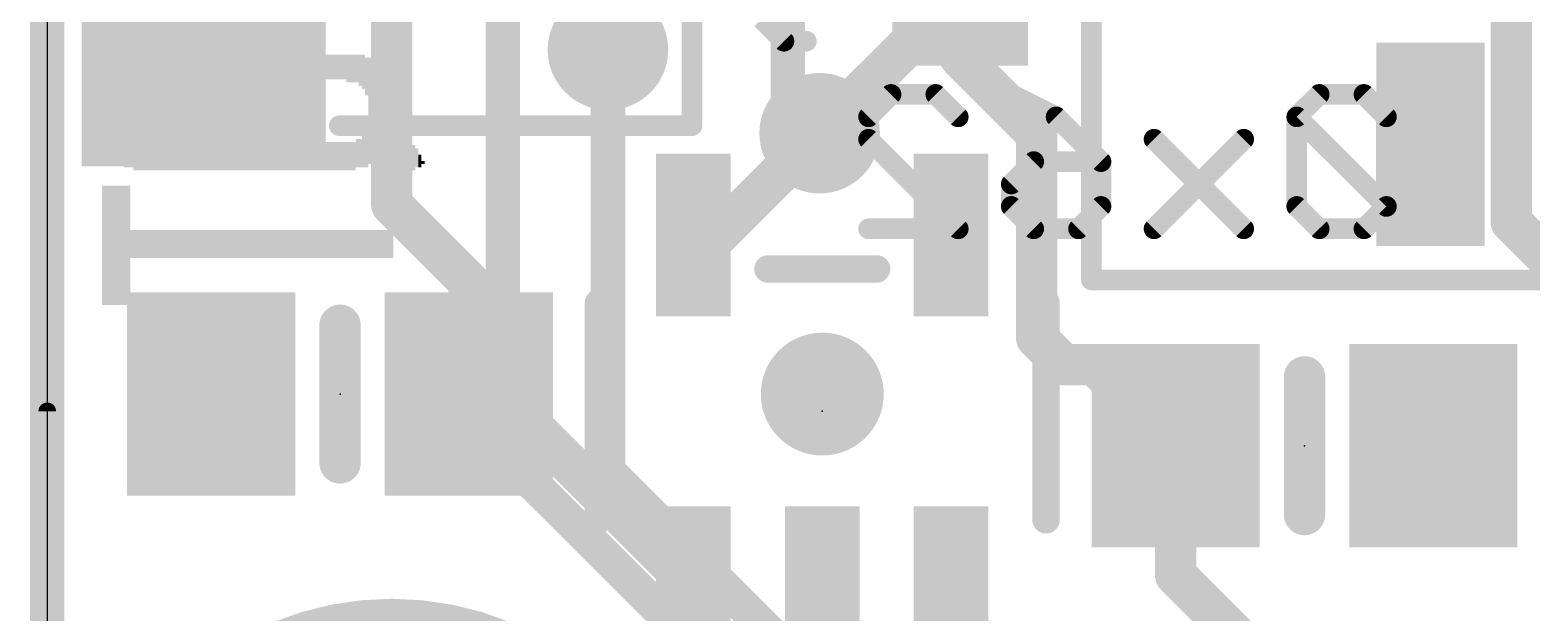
# Model space of a CAD drawing. Extents: x -0.1 to 34.1, y -8.2 to 23.
# Drawn here: x -0.13 to 10.95, y 4.74 to 9.04 of the extents above; entities that cross this region are included whole.
import ezdxf

# ---------------------------------------------------------------- set-up
doc = ezdxf.new("R2010")
doc.units = 0
for name, color, linetype in [('1', 12, 'CONTINUOUS'), ('16', 5, 'CONTINUOUS'), ('18', 110, 'CONTINUOUS'), ('20', 53, 'CONTINUOUS'), ('21', 40, 'CONTINUOUS'), ('22', 6, 'CONTINUOUS'), ('23', 40, 'CONTINUOUS'), ('47', 253, 'CONTINUOUS')]:
    doc.layers.add(name, color=color, linetype=linetype)

# ---------------------------------------------------------------- blocks, each defined once
blk = doc.blocks.new('RECT')
blk.add_solid([(-0.5, -0.5), (0.5, -0.5), (-0.5, 0.5), (0.5, 0.5)])
blk = doc.blocks.new('ROUNDV')
at = {"const_width": 0.5}
blk.add_lwpolyline([(0, -0.25, 1), (0, 0.25, 1), (0, -0.25)], format="xyb", dxfattribs=at)

msp = doc.modelspace()

# ---------------------------------------------------------------- linework, layer by layer
at = {"layer": '1'}
for points, const_width in [([(0, 0), (0, 22.86)], 0.254), ([(2.54, 7.747), (2.54, 10.795)], 0.3048), ([(5.054, 9.93), (4.1345, 9.0105)], 0.254), ([(6.731, 9.31), (5.6955, 8.2745)], 0.3048), ([(6.731, 8.835), (6.731, 9.31)], 0.3048), ([(4.1345, 9.0105), (4.1345, 8.89)], 0.254), ([(7.2956, 8.2704), (6.731, 8.835)], 0.3048), ([(5.6955, 8.2745), (4.9441, 7.5231)], 0.3048), ([(7.2956, 6.7649), (7.2956, 8.2704)], 0.3048), ([(3.109, 7.178), (2.54, 7.747)], 0.3048), ([(4.9441, 7.5231), (4.765, 7.5231)], 0.3048), ([(3.109, 6.35), (3.109, 7.178)], 0.3048), ([(7.493, 6.5675), (7.2956, 6.7649)], 0.3048), ([(7.7225, 6.5675), (7.493, 6.5675)], 0.3048), ([(8.321, 5.969), (7.7225, 6.5675)], 0.3048), ([(3.109, 6.35), (3.3379, 6.35)], 0.3048), ([(3.3379, 6.35), (4.765, 4.9229)], 0.3048), ([(8.321, 5.014), (8.321, 5.969)], 0.3048), ([(10.16, 3.175), (8.321, 5.014)], 0.3048), ([(4.765, 4.2926), (4.765, 4.9229)], 0.3048), ([(6.665, 4.9229), (6.665, 3.495)], 0.3048)]:
    msp.add_lwpolyline(points, dxfattribs=dict(at, const_width=const_width))
for points, const_width in [([(4.198, 9.0105, 1), (4.071, 9.0105)], 0.127), ([(4.0896, 9.0554, 1), (4.1794, 8.9656)], 0.127), ([(6.7849, 8.8889, 1), (6.6771, 8.7811)], 0.1524), ([(4.071, 8.89, 1), (4.198, 8.89)], 0.127), ([(6.6548, 8.835, 1), (6.8072, 8.835)], 0.1524), ([(5.7494, 8.2206, 1), (5.6416, 8.3284)], 0.1524), ([(7.3718, 8.2704, 1), (7.2194, 8.2704)], 0.1524), ([(5.6416, 8.3284, 1), (5.7494, 8.2206)], 0.1524), ([(7.2417, 8.2165, 1), (7.3495, 8.3243)], 0.1524), ([(2.5939, 7.8009, 1), (2.4861, 7.6931)], 0.1524), ([(2.4638, 7.747, 1), (2.6162, 7.747)], 0.1524), ([(4.765, 7.5993, 1), (4.765, 7.4469)], 0.1524), ([(4.8902, 7.577, 1), (4.998, 7.4692)], 0.1524), ([(4.9441, 7.4469, 1), (4.9441, 7.5993)], 0.1524), ([(3.1852, 7.178, 1), (3.0328, 7.178)], 0.1524), ([(3.0551, 7.1241, 1), (3.1629, 7.2319)], 0.1524), ([(7.3495, 6.8188, 1), (7.2417, 6.711)], 0.1524), ([(7.2194, 6.7649, 1), (7.3718, 6.7649)], 0.1524), ([(7.493, 6.6437, 1), (7.493, 6.4913)], 0.1524), ([(7.4391, 6.5136, 1), (7.5469, 6.6214)], 0.1524), ([(7.7764, 6.6214, 1), (7.6686, 6.5136)], 0.1524), ([(7.7225, 6.4913, 1), (7.7225, 6.6437)], 0.1524), ([(3.109, 6.4262, 1), (3.109, 6.2738)], 0.1524), ([(3.0328, 6.35, 1), (3.1852, 6.35)], 0.1524), ([(3.3918, 6.4039, 1), (3.284, 6.2961)], 0.1524), ([(3.3379, 6.2738, 1), (3.3379, 6.4262)], 0.1524), ([(8.3972, 5.969, 1), (8.2448, 5.969)], 0.1524), ([(8.2671, 5.9151, 1), (8.3749, 6.0229)], 0.1524), ([(8.3749, 5.0679, 1), (8.2671, 4.9601)], 0.1524), ([(4.8412, 4.9229, 1), (4.6888, 4.9229)], 0.1524), ([(4.7111, 4.869, 1), (4.8189, 4.9768)], 0.1524), ([(6.7412, 4.9229, 1), (6.5888, 4.9229)], 0.1524), ([(8.2448, 5.014, 1), (8.3972, 5.014)], 0.1524)]:
    msp.add_lwpolyline(points, format="xyb", dxfattribs=dict(at, const_width=const_width))
at = {"layer": '16'}
for points, const_width in [([(0, 0), (0, 22.86)], 0.254), ([(10.795, 7.62), (10.795, 17.272)], 0.3048), ([(5.461, 13.1353), (5.461, 8.509)], 0.254), ([(3.3598, 10.4832), (3.3598, 5.9112)], 0.254), ([(4.1345, 8.89), (4.1345, 5.7831)], 0.254), ([(5.461, 8.509), (5.6955, 8.2745)], 0.254), ([(11.684, 6.731), (10.795, 7.62)], 0.3048), ([(3.3598, 5.9112), (5.207, 4.064)], 0.254), ([(4.1345, 5.7831), (5.6642, 4.2534)], 0.254)]:
    msp.add_lwpolyline(points, dxfattribs=dict(at, const_width=const_width))
for points, const_width in [([(4.198, 8.89, 1), (4.071, 8.89)], 0.127), ([(5.5059, 8.5539, 1), (5.4161, 8.4641)], 0.127), ([(5.3975, 8.509, 1), (5.5245, 8.509)], 0.127), ([(5.6506, 8.2296, 1), (5.7404, 8.3194)], 0.127), ([(10.8489, 7.6739, 1), (10.7411, 7.5661)], 0.1524), ([(10.7188, 7.62, 1), (10.8712, 7.62)], 0.1524), ([(3.4047, 5.9561, 1), (3.3149, 5.8663)], 0.127), ([(3.2963, 5.9112, 1), (3.4233, 5.9112)], 0.127), ([(4.1794, 5.828, 1), (4.0896, 5.7382)], 0.127), ([(4.071, 5.7831, 1), (4.198, 5.7831)], 0.127)]:
    msp.add_lwpolyline(points, format="xyb", dxfattribs=dict(at, const_width=const_width))
at = {"layer": '20'}
msp.add_line((0, 20.32), (0, 2.54), dxfattribs=at)
at = {"layer": '21'}
for points, const_width in [([(7.7, 7.192), (7.7, 17.192)], 0.1524), ([(4.754, 9.53), (4.754, 8.33)], 0.1524), ([(4.754, 8.33), (2.154, 8.33)], 0.1524), ([(5.315, 7.273), (6.115, 7.273)], 0.2032), ([(17.7, 7.192), (7.7, 7.192)], 0.1524), ([(4.065, 7.023), (4.065, 5.423)], 0.2032), ([(7.365, 7.023), (7.365, 5.423)], 0.2032), ([(2.159, 5.842), (2.159, 6.858)], 0.3048), ([(9.271, 6.477), (9.271, 5.461)], 0.3048)]:
    msp.add_lwpolyline(points, dxfattribs=dict(at, const_width=const_width))
for points, const_width in [([(2.154, 8.3681, 1), (2.154, 8.2919)], 0.0762), ([(4.7159, 8.33, 1), (4.7921, 8.33)], 0.0762), ([(4.754, 8.2919, 1), (4.754, 8.3681)], 0.0762), ([(5.315, 7.3238, 1), (5.315, 7.2222)], 0.1016), ([(6.115, 7.2222, 1), (6.115, 7.3238)], 0.1016), ([(7.7, 7.2301, 1), (7.7, 7.1539)], 0.0762), ([(7.6619, 7.192, 1), (7.7381, 7.192)], 0.0762), ([(4.1158, 7.023, 1), (4.0142, 7.023)], 0.1016), ([(7.4158, 7.023, 1), (7.3142, 7.023)], 0.1016), ([(2.2352, 6.858, 1), (2.0828, 6.858)], 0.1524), ([(9.3472, 6.477, 1), (9.1948, 6.477)], 0.1524), ([(2.0828, 5.842, 1), (2.2352, 5.842)], 0.1524), ([(4.0142, 5.423, 1), (4.1158, 5.423)], 0.1016), ([(7.3142, 5.423, 1), (7.4158, 5.423)], 0.1016), ([(9.1948, 5.461, 1), (9.3472, 5.461)], 0.1524), ([(2.54, 0.34, 1), (2.54, 4.74, 1), (2.54, 0.34)], 0.2)]:
    msp.add_lwpolyline(points, format="xyb", dxfattribs=dict(at, const_width=const_width))
at = {"layer": '22', "const_width": 0.1524}
for points in [[(5.2671, 9.1185), (5.4323, 8.9532)], [(5.4323, 8.9532), (5.5976, 8.9532)], [(6.0564, 8.3954), (6.2217, 8.5606)], [(6.2217, 8.5606), (6.5522, 8.5606)], [(6.5522, 8.5606), (6.7174, 8.3954)], [(7.1089, 8.5606), (7.4394, 8.3954)], [(9.3791, 8.5606), (9.2138, 8.3954)], [(9.7095, 8.5606), (9.3791, 8.5606)], [(9.8748, 8.3954), (9.7095, 8.5606)], [(6.0564, 8.2302), (6.0564, 8.3954)], [(7.4394, 8.3954), (7.7699, 8.0649)], [(9.2138, 8.3954), (9.2138, 7.7344)], [(9.8748, 7.7344), (9.2138, 8.3954)], [(9.8748, 7.7344), (9.8748, 8.3954)], [(6.7174, 7.5692), (6.0564, 8.2302)], [(8.8223, 8.2302), (8.1614, 7.5692)], [(8.8223, 7.5692), (8.1614, 8.2302)], [(7.1089, 7.8997), (7.2741, 8.0649)], [(7.2741, 8.0649), (7.7699, 8.0649)], [(7.7699, 8.0649), (7.7699, 7.7344)], [(7.1089, 7.7344), (7.1089, 7.8997)], [(7.2741, 7.5692), (7.1089, 7.7344)], [(7.7699, 7.7344), (7.6046, 7.5692)], [(9.2138, 7.7344), (9.3791, 7.5692)], [(9.7095, 7.5692), (9.8748, 7.7344)], [(6.0564, 7.5692), (6.7174, 7.5692)], [(7.6046, 7.5692), (7.2741, 7.5692)], [(9.3791, 7.5692), (9.7095, 7.5692)]]:
    msp.add_lwpolyline(points, dxfattribs=at)
at = {"layer": '22', "const_width": 0.0762}
for points in [[(5.4323, 8.9913, 1), (5.4323, 8.9151)], [(5.4054, 8.9263, 1), (5.4593, 8.9802)], [(5.5976, 8.9151, 1), (5.5976, 8.9913)], [(6.2217, 8.5987, 1), (6.2217, 8.5225)], [(6.2486, 8.5337, 1), (6.1947, 8.5876)], [(6.5791, 8.5876, 1), (6.5252, 8.5337)], [(6.5522, 8.5225, 1), (6.5522, 8.5987)], [(7.1259, 8.5947, 1), (7.0919, 8.5266)], [(9.3791, 8.5987, 1), (9.3791, 8.5225)], [(9.406, 8.5337, 1), (9.3521, 8.5876)], [(9.7365, 8.5876, 1), (9.6826, 8.5337)], [(9.7095, 8.5225, 1), (9.7095, 8.5987)], [(6.0945, 8.3954, 1), (6.0183, 8.3954)], [(6.0295, 8.4223, 1), (6.0834, 8.3685)], [(6.6905, 8.3685, 1), (6.7443, 8.4223)], [(7.4663, 8.4223, 1), (7.4124, 8.3685)], [(7.4223, 8.3613, 1), (7.4564, 8.4295)], [(9.2519, 8.3954, 1), (9.1757, 8.3954)], [(9.2408, 8.4223, 1), (9.1869, 8.3685)], [(9.1869, 8.4223, 1), (9.2408, 8.3685)], [(9.9129, 8.3954, 1), (9.8367, 8.3954)], [(9.8478, 8.3685, 1), (9.9017, 8.4223)], [(6.0834, 8.2571, 1), (6.0295, 8.2032)], [(8.1883, 8.2571, 1), (8.1344, 8.2032)], [(8.8493, 8.2032, 1), (8.7954, 8.2571)], [(6.0183, 8.2302, 1), (6.0945, 8.2302)], [(7.2741, 8.103, 1), (7.2741, 8.0268)], [(7.3011, 8.038, 1), (7.2472, 8.0919)], [(7.808, 8.0649, 1), (7.7318, 8.0649)], [(7.7429, 8.038, 1), (7.7968, 8.0919)], [(7.7699, 8.0268, 1), (7.7699, 8.103)], [(7.147, 7.8997, 1), (7.0708, 7.8997)], [(7.0819, 7.9266, 1), (7.1358, 7.8727)], [(7.1358, 7.7614, 1), (7.0819, 7.7075)], [(7.0708, 7.7344, 1), (7.147, 7.7344)], [(7.7318, 7.7344, 1), (7.808, 7.7344)], [(7.7968, 7.7075, 1), (7.7429, 7.7614)], [(9.2408, 7.7614, 1), (9.1869, 7.7075)], [(9.1757, 7.7344, 1), (9.2519, 7.7344)], [(9.8367, 7.7344, 1), (9.9129, 7.7344)], [(9.9017, 7.7075, 1), (9.8478, 7.7614)], [(9.8478, 7.7075, 1), (9.9017, 7.7614)], [(6.0564, 7.6073, 1), (6.0564, 7.5311)], [(6.7174, 7.5311, 1), (6.7174, 7.6073)], [(7.2741, 7.6073, 1), (7.2741, 7.5311)], [(7.6046, 7.5311, 1), (7.6046, 7.6073)], [(9.3791, 7.6073, 1), (9.3791, 7.5311)], [(9.7095, 7.5311, 1), (9.7095, 7.6073)], [(6.6905, 7.5423, 1), (6.7443, 7.5961)], [(7.2472, 7.5423, 1), (7.3011, 7.5961)], [(7.5777, 7.5961, 1), (7.6316, 7.5423)], [(8.1344, 7.5961, 1), (8.1883, 7.5423)], [(8.7954, 7.5423, 1), (8.8493, 7.5961)], [(9.3521, 7.5423, 1), (9.406, 7.5961)], [(9.6826, 7.5961, 1), (9.7365, 7.5423)]]:
    msp.add_lwpolyline(points, format="xyb", dxfattribs=at)
at = {"layer": '23'}
for p in [(2.159, 6.35), (5.715, 6.223), (9.271, 5.969)]:
    msp.add_point(p, dxfattribs=at)
at = {"layer": '47', "const_width": 0.13}
msp.add_lwpolyline([(0, 6.223), (0, -8.173)], dxfattribs=at)
at = {"layer": '47', "const_width": 0.065}
msp.add_lwpolyline([(0.0325, 6.223, 1), (-0.0325, 6.223)], format="xyb", dxfattribs=at)

# ---------------------------------------------------------------- block references
at = {"layer": '1', "xscale": 1.075, "rotation": 90}
msp.add_blockref('RECT', (6.731, 9.31), dxfattribs=at)
at = {"layer": '1'}
for p, xscale, yscale in [((1.154, 8.63), 1.8, 1.2), ((10.2, 8.192), 0.8, 1.5), ((4.765, 7.5231), 0.55, 1.2), ((6.665, 7.5231), 0.55, 1.2), ((8.321, 5.969), 1.24, 1.5), ((10.221, 5.969), 1.24, 1.5), ((4.765, 4.9229), 0.55, 1.2), ((5.715, 4.9229), 0.55, 1.2), ((6.665, 4.9229), 0.55, 1.2)]:
    msp.add_blockref('RECT', p, dxfattribs=dict(at, xscale=xscale, yscale=yscale))
at = {"layer": '1', "xscale": 1.24, "yscale": 1.5, "rotation": 180}
for p in [(1.209, 6.35), (3.109, 6.35)]:
    msp.add_blockref('RECT', p, dxfattribs=at)
at = {"layer": '18'}
for p, xscale, yscale in [((4.1345, 8.89), 0.889, 0.889), ((4.1345, 8.89), 0.889, 0.889), ((5.6955, 8.2745), 0.889, 0.889), ((5.6955, 8.2745), 0.889, 0.889), ((5.715, 6.35), 0.9064, 0.9064), ((5.715, 6.35), 0.9064, 0.9064)]:
    msp.add_blockref('ROUNDV', p, dxfattribs=dict(at, xscale=xscale, yscale=yscale))
at = {"layer": '22', "rotation": 270}
for p, xscale, yscale in [((0.485, 8.4277), 0.6706, 0.0231), ((0.508, 8.4277), 0.7163, 0.0229), ((0.531, 8.4277), 0.762, 0.0231), ((0.5541, 8.4277), 0.762, 0.0231), ((0.5772, 8.4277), 0.8077, 0.0231), ((0.6003, 8.6932), 0.2769, 0.0231), ((0.6234, 8.7274), 0.254, 0.0231), ((0.6466, 8.7389), 0.2311, 0.0231), ((0.6697, 8.7516), 0.2057, 0.0231), ((0.6928, 8.7516), 0.2057, 0.0231), ((0.7159, 8.7516), 0.2057, 0.0231), ((0.739, 8.7516), 0.2057, 0.0231), ((0.762, 8.7516), 0.2057, 0.0229), ((0.785, 8.763), 0.1829, 0.0231), ((0.8081, 8.763), 0.1829, 0.0231), ((0.8312, 8.763), 0.1829, 0.0231), ((0.8543, 8.763), 0.1829, 0.0231), ((0.8774, 8.763), 0.1829, 0.0231), ((0.9006, 8.763), 0.1829, 0.0231), ((0.9237, 8.763), 0.1829, 0.0231), ((0.9468, 8.763), 0.1829, 0.0231), ((0.9699, 8.763), 0.1829, 0.0231), ((0.993, 8.763), 0.1829, 0.0231), ((1.016, 8.763), 0.1829, 0.0229), ((1.039, 8.763), 0.1829, 0.0231), ((1.0621, 8.763), 0.1829, 0.0231), ((1.0852, 8.763), 0.1829, 0.0231), ((1.1083, 8.763), 0.1829, 0.0231), ((1.1314, 8.763), 0.1829, 0.0231), ((1.1546, 8.763), 0.1829, 0.0231), ((1.1777, 8.763), 0.1829, 0.0231), ((1.2008, 8.763), 0.1829, 0.0231), ((1.2239, 8.763), 0.1829, 0.0231), ((1.247, 8.763), 0.1829, 0.0231), ((1.27, 8.763), 0.1829, 0.0229), ((1.293, 8.763), 0.1829, 0.0231), ((1.3161, 8.763), 0.1829, 0.0231), ((1.3392, 8.763), 0.1829, 0.0231), ((1.3623, 8.763), 0.1829, 0.0231), ((1.3854, 8.763), 0.1829, 0.0231), ((1.4086, 8.763), 0.1829, 0.0231), ((1.4317, 8.763), 0.1829, 0.0231), ((1.4548, 8.763), 0.1829, 0.0231), ((1.4779, 8.763), 0.1829, 0.0231), ((1.501, 8.763), 0.1829, 0.0231), ((1.524, 8.763), 0.1829, 0.0229), ((1.547, 8.763), 0.1829, 0.0231), ((1.5701, 8.763), 0.1829, 0.0231), ((1.5932, 8.763), 0.1829, 0.0231), ((1.6163, 8.763), 0.1829, 0.0231), ((1.6394, 8.763), 0.1829, 0.0231), ((1.6626, 8.763), 0.1829, 0.0231), ((1.6857, 8.763), 0.1829, 0.0231), ((1.7088, 8.763), 0.1829, 0.0231), ((1.7319, 8.763), 0.1829, 0.0231), ((1.755, 8.763), 0.1829, 0.0231), ((1.778, 8.763), 0.1829, 0.0229), ((1.801, 8.763), 0.1829, 0.0231), ((1.8241, 8.763), 0.1829, 0.0231), ((1.8472, 8.763), 0.1829, 0.0231), ((1.8703, 8.763), 0.1829, 0.0231), ((1.8934, 8.763), 0.1829, 0.0231), ((1.9166, 8.763), 0.1829, 0.0231), ((1.9397, 8.763), 0.1829, 0.0231), ((1.9628, 8.763), 0.1829, 0.0231), ((1.9859, 8.763), 0.1829, 0.0231), ((2.009, 8.763), 0.1829, 0.0231), ((2.032, 8.763), 0.1829, 0.0229), ((2.055, 8.763), 0.1829, 0.0231), ((2.0781, 8.763), 0.1829, 0.0231), ((2.1012, 8.763), 0.1829, 0.0231), ((2.1243, 8.763), 0.1829, 0.0231), ((2.1474, 8.763), 0.1829, 0.0231), ((2.1706, 8.763), 0.1829, 0.0231), ((2.1937, 8.763), 0.1829, 0.0231), ((2.2168, 8.7516), 0.2057, 0.0231), ((2.2399, 8.7516), 0.2057, 0.0231), ((2.263, 8.7516), 0.2057, 0.0231), ((2.286, 8.7516), 0.2057, 0.0229), ((2.309, 8.7389), 0.2311, 0.0231), ((2.3321, 8.7274), 0.254, 0.0231), ((2.3552, 8.6932), 0.2769, 0.0231), ((2.3783, 8.4391), 0.7849, 0.0231), ((2.4014, 8.4506), 0.762, 0.0231), ((2.4246, 8.4391), 0.7391, 0.0231), ((2.4477, 8.4391), 0.6934, 0.0231), ((2.4708, 8.4391), 0.6477, 0.0231), ((0.4157, 8.429), 0.4394, 0.0231), ((0.4388, 8.4404), 0.5537, 0.0231), ((0.4619, 8.4277), 0.6248, 0.0231), ((2.4939, 8.4519), 0.5766, 0.0231), ((2.517, 8.4404), 0.5537, 0.0231), ((2.54, 8.382), 0.5334, 0.0229), ((2.563, 8.3007), 0.4623, 0.0231), ((2.5861, 8.1979), 0.3937, 0.0231), ((2.6092, 8.1509), 0.3912, 0.0231), ((0.6003, 8.1623), 0.2769, 0.0231), ((0.6234, 8.1394), 0.2311, 0.0231), ((0.6466, 8.1166), 0.2311, 0.0231), ((0.6697, 8.1166), 0.2311, 0.0231), ((0.6928, 8.1051), 0.2083, 0.0231), ((0.7159, 8.1051), 0.2083, 0.0231), ((0.739, 8.1051), 0.2083, 0.0231), ((0.762, 8.1051), 0.2083, 0.0229), ((0.785, 8.1051), 0.2083, 0.0231), ((0.8081, 8.1051), 0.2083, 0.0231), ((0.8312, 8.1051), 0.2083, 0.0231), ((0.8543, 8.1051), 0.2083, 0.0231), ((0.8774, 8.1051), 0.2083, 0.0231), ((0.9006, 8.1051), 0.2083, 0.0231), ((0.9237, 8.1051), 0.2083, 0.0231), ((0.9468, 8.1051), 0.2083, 0.0231), ((0.9699, 8.1051), 0.2083, 0.0231), ((0.993, 8.1051), 0.2083, 0.0231), ((1.016, 8.1051), 0.2083, 0.0229), ((1.039, 8.1051), 0.2083, 0.0231), ((1.0621, 8.1051), 0.2083, 0.0231), ((1.0852, 8.1051), 0.2083, 0.0231), ((1.1083, 8.1051), 0.2083, 0.0231), ((1.1314, 8.1051), 0.2083, 0.0231), ((1.1546, 8.1051), 0.2083, 0.0231), ((1.1777, 8.1051), 0.2083, 0.0231), ((1.2008, 8.1051), 0.2083, 0.0231), ((1.2239, 8.1051), 0.2083, 0.0231), ((1.247, 8.1051), 0.2083, 0.0231), ((1.27, 8.1051), 0.2083, 0.0229), ((1.293, 8.1051), 0.2083, 0.0231), ((1.3161, 8.1051), 0.2083, 0.0231), ((1.3392, 8.1051), 0.2083, 0.0231), ((1.3623, 8.1051), 0.2083, 0.0231), ((1.3854, 8.1051), 0.2083, 0.0231), ((1.4086, 8.1051), 0.2083, 0.0231), ((1.4317, 8.1051), 0.2083, 0.0231), ((1.4548, 8.1051), 0.2083, 0.0231), ((1.4779, 8.1051), 0.2083, 0.0231), ((1.501, 8.1051), 0.2083, 0.0231), ((1.524, 8.1051), 0.2083, 0.0229), ((1.547, 8.1051), 0.2083, 0.0231), ((1.5701, 8.1051), 0.2083, 0.0231), ((1.5932, 8.1051), 0.2083, 0.0231), ((1.6163, 8.1051), 0.2083, 0.0231), ((1.6394, 8.1051), 0.2083, 0.0231), ((1.6626, 8.1051), 0.2083, 0.0231), ((1.6857, 8.1051), 0.2083, 0.0231), ((1.7088, 8.1051), 0.2083, 0.0231), ((1.7319, 8.1051), 0.2083, 0.0231), ((1.755, 8.1051), 0.2083, 0.0231), ((1.778, 8.1051), 0.2083, 0.0229), ((1.801, 8.1051), 0.2083, 0.0231), ((1.8241, 8.1051), 0.2083, 0.0231), ((1.8472, 8.1051), 0.2083, 0.0231), ((1.8703, 8.1051), 0.2083, 0.0231), ((1.8934, 8.1051), 0.2083, 0.0231), ((1.9166, 8.1051), 0.2083, 0.0231), ((1.9397, 8.1051), 0.2083, 0.0231), ((1.9628, 8.1051), 0.2083, 0.0231), ((1.9859, 8.1051), 0.2083, 0.0231), ((2.009, 8.1051), 0.2083, 0.0231), ((2.032, 8.1051), 0.2083, 0.0229), ((2.055, 8.1051), 0.2083, 0.0231), ((2.0781, 8.1051), 0.2083, 0.0231), ((2.1012, 8.1051), 0.2083, 0.0231), ((2.1243, 8.1051), 0.2083, 0.0231), ((2.1474, 8.1051), 0.2083, 0.0231), ((2.1706, 8.1051), 0.2083, 0.0231), ((2.1937, 8.1051), 0.2083, 0.0231), ((2.2168, 8.1051), 0.2083, 0.0231), ((2.2399, 8.1051), 0.2083, 0.0231), ((2.263, 8.1051), 0.2083, 0.0231), ((2.286, 8.128), 0.2083, 0.0229), ((2.309, 8.128), 0.2083, 0.0231), ((2.3321, 8.1394), 0.2311, 0.0231), ((2.3552, 8.1623), 0.2769, 0.0231), ((2.6323, 8.128), 0.3454, 0.0231), ((2.6554, 8.128), 0.2997, 0.0231), ((2.6786, 8.1051), 0.254, 0.0231), ((2.7017, 8.0937), 0.1854, 0.0231), ((2.7248, 8.0937), 0.1397, 0.0231), ((2.7479, 8.0696), 0.0914, 0.0231), ((2.771, 8.0582), 0.0229, 0.0231), ((0.4157, 7.4473), 0.8788, 0.0231), ((0.4388, 7.4473), 0.8788, 0.0231), ((0.4619, 7.4473), 0.8788, 0.0231), ((0.485, 7.4473), 0.8788, 0.0231), ((0.508, 7.4473), 0.8788, 0.0229), ((0.531, 7.4473), 0.8788, 0.0231), ((0.5541, 7.4473), 0.8788, 0.0231), ((0.5772, 7.4473), 0.8788, 0.0231), ((0.6003, 7.4473), 0.8788, 0.0231), ((0.6234, 7.4574), 0.2083, 0.0231), ((0.6466, 7.4574), 0.2083, 0.0231), ((0.6697, 7.4574), 0.2083, 0.0231), ((0.6928, 7.4574), 0.2083, 0.0231), ((0.7159, 7.4574), 0.2083, 0.0231), ((0.739, 7.4574), 0.2083, 0.0231), ((0.762, 7.4574), 0.2083, 0.0229), ((0.785, 7.4574), 0.2083, 0.0231), ((0.8081, 7.4574), 0.2083, 0.0231), ((0.8312, 7.4574), 0.2083, 0.0231), ((0.8543, 7.4574), 0.2083, 0.0231), ((0.8774, 7.4574), 0.2083, 0.0231), ((0.9006, 7.4574), 0.2083, 0.0231), ((0.9237, 7.4574), 0.2083, 0.0231), ((0.9468, 7.4574), 0.2083, 0.0231), ((0.9699, 7.4574), 0.2083, 0.0231), ((0.993, 7.4574), 0.2083, 0.0231), ((1.016, 7.4574), 0.2083, 0.0229), ((1.039, 7.4574), 0.2083, 0.0231), ((1.0621, 7.4574), 0.2083, 0.0231), ((1.0852, 7.4574), 0.2083, 0.0231), ((1.1083, 7.4574), 0.2083, 0.0231), ((1.1314, 7.4574), 0.2083, 0.0231), ((1.1546, 7.4574), 0.2083, 0.0231), ((1.1777, 7.4574), 0.2083, 0.0231), ((1.2008, 7.4574), 0.2083, 0.0231), ((1.2239, 7.4574), 0.2083, 0.0231), ((1.247, 7.4574), 0.2083, 0.0231), ((1.27, 7.4574), 0.2083, 0.0229), ((1.293, 7.4574), 0.2083, 0.0231), ((1.3161, 7.4574), 0.2083, 0.0231), ((1.3392, 7.4574), 0.2083, 0.0231), ((1.3623, 7.4574), 0.2083, 0.0231), ((1.3854, 7.4574), 0.2083, 0.0231), ((1.4086, 7.4574), 0.2083, 0.0231), ((1.4317, 7.4574), 0.2083, 0.0231), ((1.4548, 7.4574), 0.2083, 0.0231), ((1.4779, 7.4574), 0.2083, 0.0231), ((1.501, 7.4574), 0.2083, 0.0231), ((1.524, 7.4574), 0.2083, 0.0229), ((1.547, 7.4574), 0.2083, 0.0231), ((1.5701, 7.4574), 0.2083, 0.0231), ((1.5932, 7.4574), 0.2083, 0.0231), ((1.6163, 7.4574), 0.2083, 0.0231), ((1.6394, 7.4574), 0.2083, 0.0231), ((1.6626, 7.4574), 0.2083, 0.0231), ((1.6857, 7.4574), 0.2083, 0.0231), ((1.7088, 7.4574), 0.2083, 0.0231), ((1.7319, 7.4574), 0.2083, 0.0231), ((1.755, 7.4574), 0.2083, 0.0231), ((1.778, 7.4574), 0.2083, 0.0229), ((1.801, 7.4574), 0.2083, 0.0231), ((1.8241, 7.4574), 0.2083, 0.0231), ((1.8472, 7.4574), 0.2083, 0.0231), ((1.8703, 7.4574), 0.2083, 0.0231), ((1.8934, 7.4574), 0.2083, 0.0231), ((1.9166, 7.4574), 0.2083, 0.0231), ((1.9397, 7.4574), 0.2083, 0.0231), ((1.9628, 7.4574), 0.2083, 0.0231), ((1.9859, 7.4574), 0.2083, 0.0231), ((2.009, 7.4574), 0.2083, 0.0231), ((2.032, 7.4574), 0.2083, 0.0229), ((2.055, 7.4574), 0.2083, 0.0231), ((2.0781, 7.4574), 0.2083, 0.0231), ((2.1012, 7.4574), 0.2083, 0.0231), ((2.1243, 7.4574), 0.2083, 0.0231), ((2.1474, 7.4574), 0.2083, 0.0231), ((2.1706, 7.4574), 0.2083, 0.0231), ((2.1937, 7.4574), 0.2083, 0.0231), ((2.2168, 7.4574), 0.2083, 0.0231), ((2.2399, 7.4574), 0.2083, 0.0231), ((2.263, 7.4574), 0.2083, 0.0231), ((2.286, 7.4574), 0.2083, 0.0229), ((2.309, 7.4574), 0.2083, 0.0231), ((2.3321, 7.4574), 0.2083, 0.0231), ((2.3552, 7.4574), 0.2083, 0.0231), ((2.3783, 7.4574), 0.2083, 0.0231), ((2.4014, 7.4574), 0.2083, 0.0231), ((2.4246, 7.4574), 0.2083, 0.0231), ((2.4477, 7.4574), 0.2083, 0.0231), ((2.4708, 7.4574), 0.2083, 0.0231), ((2.4939, 7.4574), 0.2083, 0.0231), ((2.517, 7.4574), 0.2083, 0.0231), ((2.54, 7.4574), 0.2083, 0.0229)]:
    msp.add_blockref('RECT', p, dxfattribs=dict(at, xscale=xscale, yscale=yscale))

doc.saveas('drawing.dxf')
